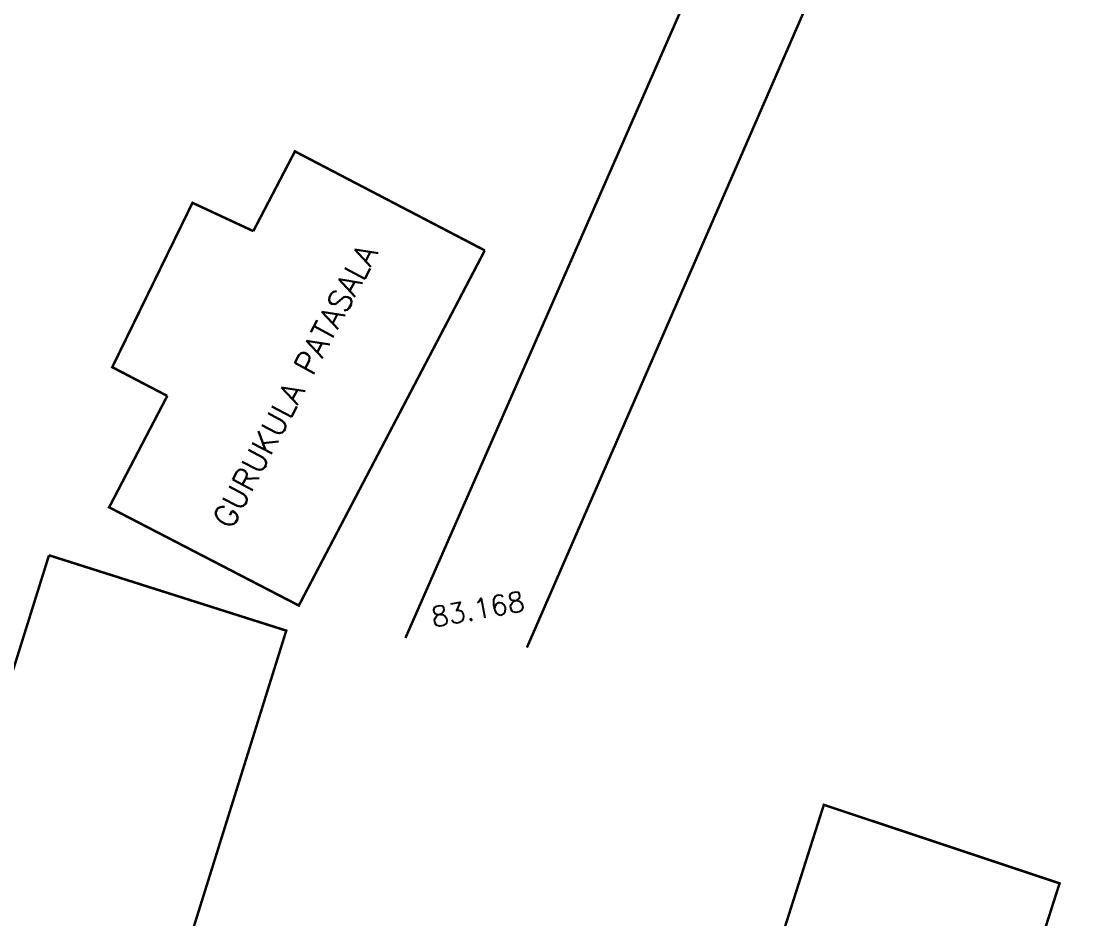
# Model space of a CAD drawing. Header units: inches. Extents: x 350994 to 353538, y 1581369 to 1583842.
# Drawn here: x 351288.75 to 351331.1, y 1582982.9 to 1583018.79 of the extents above; entities that cross this region are included whole.
import ezdxf
from ezdxf.enums import TextEntityAlignment as Align

# ---------------------------------------------------------------- set-up
doc = ezdxf.new("R2010")
doc.units = ezdxf.units.IN
doc.header["$MEASUREMENT"] = 0
doc.linetypes.add('1', pattern=[0])
doc.linetypes.add('ACAD_ISO02W100', pattern=[15, 12, -3])
for name, color, linetype in [('BOUNDARY', 5, 'Continuous'), ('BULDING', 5, '1'), ('LEVELS', 184, 'Continuous'), ("ROAD'S", 1, '1')]:
    doc.layers.add(name, color=color, linetype=linetype)
doc.styles.add('ROMANS', font='ROMANS.shx')

msp = doc.modelspace()

# ---------------------------------------------------------------- linework, layer by layer
at = {"layer": 'BOUNDARY', "lineweight": 5, "const_width": 0.1}
for points, elevation in [([(351307.296, 1583009.624), (351299.701, 1583013.584), (351298.036, 1583010.397)], 111.545), ([(351298.036, 1583010.397), (351295.603, 1583011.528), (351292.394, 1583004.957), (351294.594, 1583003.808)], 111.545), ([(351294.594, 1583003.808), (351292.269, 1582999.355), (351299.857, 1582995.428), (351307.296, 1583009.624)], 111.545), ([(351279.025, 1582962.808), (351289.863, 1582997.437)], 111.445), ([(351289.863, 1582997.437), (351299.354, 1582994.425), (351292.851, 1582973.608)], 111.445), ([(351312.702, 1582961.867), (351320.858, 1582987.46), (351330.289, 1582984.322), (351319.188, 1582949.599)], 111.445)]:
    msp.add_lwpolyline(points, dxfattribs=dict(at, elevation=elevation))
at = {"layer": "ROAD'S", "linetype": 'ACAD_ISO02W100', "lineweight": 5, "ltscale": 0.2, "const_width": 0.1}
for points in [[(351304.122, 1582994.133), (351304.122, 1582994.133), (351324.327, 1583040.136), (351332.446, 1583058.705), (351341.759, 1583081.464), (351345.202, 1583084.667), (351356.315, 1583085.387), (351418.308, 1583068.044), (351497.75, 1583043.085), (351504.331, 1583041.51), (351512.221, 1583039.554)], [(351308.981, 1582993.749), (351308.981, 1582993.749), (351328.856, 1583039.352), (351344.43, 1583077.385), (351346.772, 1583080.234), (351356.488, 1583081.07), (351417.406, 1583063.985), (351496.868, 1583039.671), (351502.915, 1583037.371), (351510.231, 1583034.872)]]:
    msp.add_lwpolyline(points, dxfattribs=at)

# ---------------------------------------------------------------- texts
at = {"layer": 'BULDING', "color": 0, "linetype": 'Continuous', "lineweight": 9, "style": 'ROMANS'}
msp.add_text('GURUKULA PATASALA', height=0.9, rotation=62.0864, dxfattribs=at).set_placement((351299.71, 1583004.203), align=Align.MIDDLE_CENTER)
at = {"layer": 'LEVELS', "lineweight": 9, "style": 'ROMANS'}
msp.add_text('83.168', height=0.8, rotation=10.2158, dxfattribs=at).set_placement((351307.019, 1582995.287, -28.331), align=Align.MIDDLE_CENTER)

doc.saveas('drawing.dxf')
